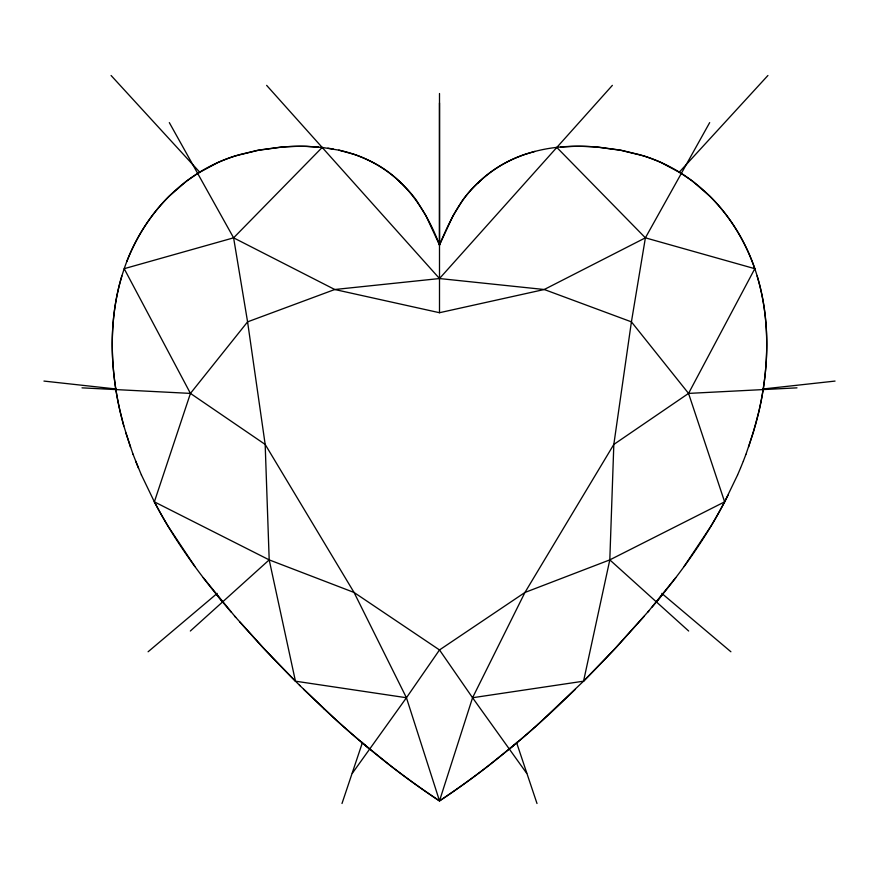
<?xml version="1.0" encoding="UTF-8"?>
<svg xmlns="http://www.w3.org/2000/svg" width="879" height="879" viewBox="0 0 879 879"><rect width="100%" height="100%" fill="white"/><g stroke="black" fill="none" stroke-linecap="round" stroke-linejoin="round"><path stroke-width="1.32" d="M169.317 122.61L233.605 237.835L334.756 289.51L439.5 312.715L439.5 93.504M537.948 724.417L583.557 681.181L609.806 559.879L613.828 444.433L631.419 321.857L645.395 237.835L709.683 122.61M746.018 454.124L753.083 433.193L758.852 411.592A199.577 120.566 -71.1 0 0 763.148 389.584C767.081 364.378 767.927 338.624 764.873 313.276A123.587 62.936 86 0 0 759.192 283.302L757.138 275.951M763.148 389.584C767.455 362.049 768.158 333.855 763.961 306.277A148.112 93.69 86.1 0 0 757.193 276.116C750.6 254.086 740.129 233.221 726.219 214.905A96.053 50.323 52.4 0 0 711.177 197.544C696.091 182.283 678.192 169.713 658.415 161.318A95.844 52.29 11.4 0 0 643.802 155.924L619.662 150.023M763.236 388.979L761.994 396.396A162.11 76.583 -71.1 0 1 755.27 425.645L748.556 447.081M121.862 275.951L119.808 283.302A123.587 62.936 -86 0 0 114.127 313.276C110.798 340.92 112.094 369.026 117.006 396.396A162.11 76.583 71.1 0 0 123.73 425.645L130.542 447.356M679.324 172.119L692.311 180.986L710.034 196.38A109.238 65.54 52 0 1 725.505 213.982C738.162 230.463 748.062 249.032 754.808 268.688L688.554 393.407L613.828 444.433L524.95 592.457L472.561 697.739L439.5 800.868A393.99 195.061 36.9 0 1 390.485 765.686L362.324 742.898A485.076 233.045 42.7 0 1 324.065 708.87M231.287 612.234C207.037 583.931 184.392 554.111 165.516 521.917A290.883 172.713 55.7 0 1 154.363 501.854L190.446 393.407L247.581 321.857L334.756 289.51L439.5 278.544L544.244 289.51L631.419 321.857L688.554 393.407L724.626 501.854A290.883 172.713 -55.7 0 1 713.484 521.917C695.739 552.166 674.676 580.338 652.075 607.103M341.997 803.505L362.5 742.37M743.348 461.112L745.93 454.355M740.536 468.046L743.271 461.31M126.796 261.524C133.256 244.878 141.991 229.133 152.781 214.905A96.053 50.323 -52.4 0 1 167.823 197.544C182.909 182.283 200.808 169.713 220.585 161.318A95.844 52.29 -11.4 0 1 235.198 155.924L259.547 149.979M737.602 474.924L740.47 468.21M737.547 475.056L724.626 501.854A248.625 125.268 -56.2 0 1 710.902 526.268L684.049 566.581M728.032 495.24L724.626 501.854L609.806 559.879L524.95 592.457L439.5 649.944L406.439 697.739L352.303 773.311M675.742 577.701L647.713 612.234M656.404 601.928L662.755 594.193M649.032 610.663L616.322 647.318L583.557 681.181L472.561 697.739L439.5 649.944L354.05 592.457L269.194 559.879L154.374 501.854L141.398 474.924M644.23 616.245L613.949 649.746A693.97 351.084 -47.7 0 1 588.49 676.215L583.557 681.181M612.366 85.362L439.5 278.544L266.634 85.362M679.006 172.471L767.916 75.495M123.84 426.04L120.159 411.581A199.115 120.324 71.1 0 1 115.885 389.573C111.556 362.049 110.842 333.855 115.039 306.277A148.057 93.646 -86.1 0 1 121.807 276.116L124.192 268.688L233.605 237.835L322.186 147.441L338.811 150.144L354.336 154.44A91.196 63.013 13.3 0 1 368.839 160.396C403.813 176.525 426.315 209.883 439.5 244.933L453.114 215.619L462.519 200.39A136.476 94.306 -13.3 0 1 471.968 188.963C482.901 177.305 495.756 167.384 510.161 160.396A91.196 63.013 -13.3 0 1 524.664 154.44L534.893 151.386M479.901 181.118C460.475 198.017 449.279 221.651 439.5 244.933L425.886 215.619L416.481 200.39A136.476 94.306 13.3 0 0 407.032 188.963L399.099 181.118M575.47 689.202L559.088 704.98A489.153 235.001 -42.7 0 1 516.687 742.92L488.526 765.697A393.99 195.061 -36.9 0 1 439.511 800.879L406.439 697.739L354.05 592.457L265.172 444.433L247.581 321.857L233.605 237.835M477.638 183.25C502.513 158.484 537.794 146.87 572.416 146.386A137.157 73.825 11.8 0 1 596.973 147.068L621.706 150.408M190.336 631.023L269.194 559.879L265.172 444.433L190.446 393.407L124.192 268.688C130.938 249.032 140.838 230.463 153.495 213.982A109.238 65.54 -52 0 1 168.966 196.38L186.689 180.986L199.676 172.119M148.101 651.768L217.201 593.391M362.324 742.898L369.685 749.051A451.993 249.537 36.6 0 0 439.467 800.934A451.993 249.537 -36.6 0 0 509.271 749.007L516.676 742.898M197.643 173.394L217.981 162.516A99.437 53.52 -11.8 0 1 240.11 154.506L256.965 150.474M754.808 268.688L645.395 237.835L544.244 289.51L439.5 312.715M257.184 150.43L282.027 147.068A137.157 73.825 -11.8 0 1 306.584 146.386L322.186 147.441M259.646 149.968L279.797 147.254A137.124 74.803 -11.4 0 1 307.178 146.397L318.517 147.079M762.972 389.001L835.05 381.079M560.483 147.079L571.822 146.397A137.124 74.803 11.4 0 1 599.203 147.254L619.354 149.968M688.554 393.407L796.989 387.848M82.011 387.848L190.446 393.407M43.95 381.079L116.028 389.001M234.77 616.245L262.678 647.318L295.443 681.181L406.439 697.739M327.856 148.166L333.394 149.067M622.035 150.474L638.89 154.506A99.437 53.52 11.8 0 1 661.019 162.516L681.357 173.394M338.811 150.144C362.225 155.056 384.222 166.538 401.362 183.25M661.799 593.391L730.899 651.768M609.806 559.879L688.664 631.023M324.054 708.881L303.53 689.202M299.475 685.202L336.382 720.22A533.905 293.333 42.4 0 0 369.685 749.051M239.67 621.849L265.051 649.746A693.97 351.084 47.7 0 0 290.509 676.215L299.904 685.62M556.814 147.441L645.395 237.835M111.084 75.495L199.994 172.471M235.682 617.344L203.258 577.701M216.245 594.193L222.596 601.928M194.951 566.581L168.098 526.268A248.625 125.268 56.2 0 1 154.363 501.854M472.561 697.739L526.697 773.311M141.453 475.056L135.652 461.112M138.53 468.21L132.982 454.124M133.07 454.355L125.818 432.842M516.5 742.37L537.003 803.505M269.194 559.879L295.443 681.181M115.764 388.979L115.885 389.573M439.5 102.953L439.5 245.318M537.948 724.417A529.773 291.07 -42.4 0 1 509.315 749.051"/></g></svg>
